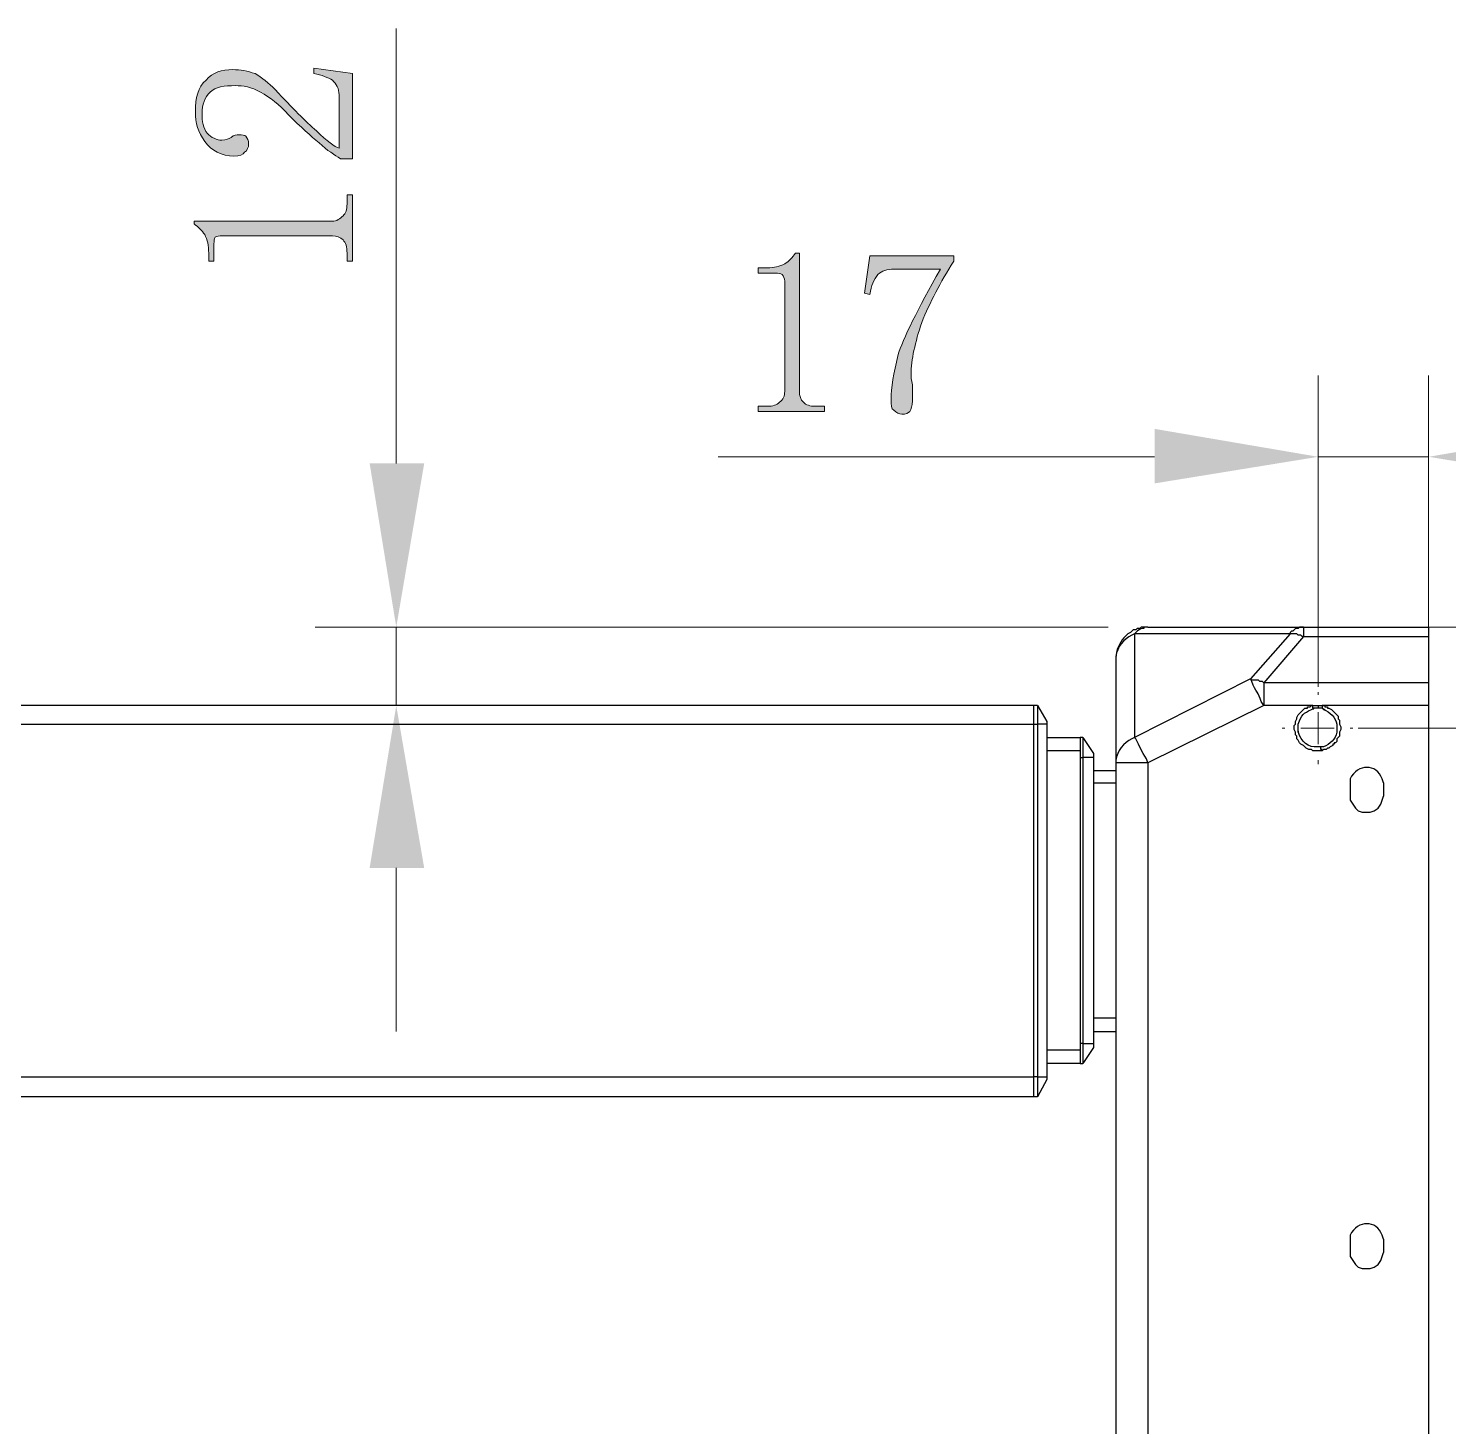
# Model space of a CAD drawing. Header units: millimetres. Extents: x 0 to 297, y 0 to 206.
# Drawn here: x 104.51 to 127.1, y 116.34 to 138.58 of the extents above; entities that cross this region are included whole.
import ezdxf

# ---------------------------------------------------------------- set-up
doc = ezdxf.new("R2010")
doc.units = ezdxf.units.MM

msp = doc.modelspace()

# ---------------------------------------------------------------- hatches: boundary and pattern name
h = msp.add_hatch(color=7)
edge = h.paths.add_edge_path(flags=0)
edge.add_spline(control_points=[(107.142386, 135.514802), (107.142386, 135.514802), (109.34379, 135.514802), (109.34379, 135.514802), (109.40729, 135.514802), (109.47079, 135.5571), (109.513088, 135.599504), (109.555386, 135.641802), (109.576588, 135.705302), (109.576588, 135.790004), (109.576588, 135.790004), (109.576588, 135.9381), (109.576588, 135.9381), (109.576588, 135.9381), (109.66129, 135.9381), (109.66129, 135.9381), (109.66129, 135.9381), (109.66129, 134.879802), (109.66129, 134.879802), (109.66129, 134.879802), (109.576588, 134.879802), (109.576588, 134.879802), (109.576588, 134.879802), (109.576588, 135.006802), (109.576588, 135.006802), (109.576588, 135.1126), (109.555386, 135.1761), (109.513088, 135.218504), (109.47079, 135.260802), (109.40729, 135.282004), (109.34379, 135.282004), (109.34379, 135.282004), (107.586886, 135.282004), (107.586886, 135.282004), (107.544588, 135.282004), (107.50229, 135.282004), (107.481088, 135.260802), (107.459886, 135.2396), (107.459886, 135.197302), (107.459886, 135.155004), (107.459886, 135.155004), (107.459886, 134.879802), (107.459886, 134.879802), (107.459886, 134.879802), (107.37529, 134.879802), (107.37529, 134.879802), (107.37529, 134.879802), (107.37529, 135.006802), (107.37529, 135.006802), (107.37529, 135.133802), (107.354088, 135.218504), (107.31179, 135.3031), (107.269386, 135.3666), (107.205886, 135.4301), (107.142386, 135.472504), (107.142386, 135.472504), (107.142386, 135.514802), (107.142386, 135.514802)], knot_values=[0, 0, 0, 0, 1, 1, 1, 2, 2, 2, 3, 3, 3, 4, 4, 4, 5, 5, 5, 6, 6, 6, 7, 7, 7, 8, 8, 8, 9, 9, 9, 10, 10, 10, 11, 11, 11, 12, 12, 12, 13, 13, 13, 14, 14, 14, 15, 15, 15, 16, 16, 16, 17, 17, 17, 18, 18, 18, 19, 19, 19, 19], degree=3, periodic=1)
edge = h.paths.add_edge_path(flags=0)
edge.add_spline(control_points=[(107.798588, 137.673802), (107.62929, 137.673802), (107.481088, 137.6526), (107.396386, 137.568004), (107.31179, 137.483302), (107.269386, 137.377504), (107.269386, 137.229302), (107.269386, 137.102302), (107.290588, 136.996504), (107.354088, 136.911802), (107.417588, 136.848302), (107.50229, 136.806004), (107.586886, 136.806004), (107.650386, 136.806004), (107.69279, 136.8271), (107.735088, 136.848302), (107.777386, 136.8906), (107.81979, 136.8906), (107.862088, 136.8906), (107.904386, 136.8906), (107.94679, 136.8906), (107.967886, 136.869504), (107.989088, 136.8271), (108.01029, 136.806004), (108.01029, 136.742504), (108.01029, 136.7001), (107.989088, 136.6366), (107.94679, 136.615504), (107.925588, 136.5731), (107.862088, 136.552004), (107.777386, 136.552004), (107.586886, 136.552004), (107.417588, 136.6366), (107.31179, 136.784802), (107.205886, 136.933004), (107.163588, 137.0811), (107.163588, 137.250504), (107.163588, 137.483302), (107.205886, 137.6526), (107.332886, 137.758504), (107.43879, 137.885504), (107.586886, 137.927802), (107.75629, 137.927802), (107.88329, 137.927802), (107.989088, 137.9066), (108.116088, 137.864302), (108.221886, 137.800802), (108.32779, 137.7161), (108.433588, 137.610302), (108.70879, 137.314004), (108.920386, 137.102302), (109.08979, 136.9541), (109.259088, 136.784802), (109.386088, 136.7001), (109.449588, 136.679004), (109.449588, 136.679004), (109.449588, 137.5256), (109.449588, 137.5256), (109.449588, 137.631504), (109.40729, 137.695004), (109.34379, 137.758504), (109.28029, 137.800802), (109.174386, 137.8431), (109.047386, 137.864302), (109.047386, 137.864302), (109.047386, 137.949004), (109.047386, 137.949004), (109.047386, 137.949004), (109.66129, 137.864302), (109.66129, 137.864302), (109.66129, 137.864302), (109.66129, 136.5096), (109.66129, 136.5096), (109.66129, 136.5096), (109.47079, 136.5096), (109.47079, 136.5096), (109.386088, 136.5731), (109.259088, 136.6366), (109.132088, 136.7636), (109.005088, 136.869504), (108.83579, 137.0176), (108.64529, 137.2081), (108.497088, 137.377504), (108.348886, 137.483302), (108.20079, 137.568004), (108.052588, 137.6526), (107.925588, 137.673802), (107.798588, 137.673802)], knot_values=[0, 0, 0, 0, 1, 1, 1, 2, 2, 2, 3, 3, 3, 4, 4, 4, 5, 5, 5, 6, 6, 6, 7, 7, 7, 8, 8, 8, 9, 9, 9, 10, 10, 10, 11, 11, 11, 12, 12, 12, 13, 13, 13, 14, 14, 14, 15, 15, 15, 16, 16, 16, 17, 17, 17, 18, 18, 18, 19, 19, 19, 20, 20, 20, 21, 21, 21, 22, 22, 22, 23, 23, 23, 24, 24, 24, 25, 25, 25, 26, 26, 26, 27, 27, 27, 28, 28, 28, 29, 29, 29, 29], degree=3, periodic=1)
h = msp.add_hatch(color=7)
edge = h.paths.add_edge_path(flags=0)
edge.add_spline(control_points=[(116.77329, 135.006802), (116.77329, 135.006802), (116.77329, 132.805504), (116.77329, 132.805504), (116.77329, 132.742004), (116.794386, 132.678504), (116.83679, 132.6361), (116.879088, 132.593802), (116.942588, 132.5726), (117.02729, 132.5726), (117.02729, 132.5726), (117.175386, 132.5726), (117.175386, 132.5726), (117.175386, 132.5726), (117.175386, 132.488004), (117.175386, 132.488004), (117.175386, 132.488004), (116.117088, 132.488004), (116.117088, 132.488004), (116.117088, 132.488004), (116.117088, 132.5726), (116.117088, 132.5726), (116.117088, 132.5726), (116.26529, 132.5726), (116.26529, 132.5726), (116.349886, 132.5726), (116.413386, 132.593802), (116.45579, 132.6361), (116.51929, 132.678504), (116.540386, 132.742004), (116.540386, 132.805504), (116.540386, 132.805504), (116.540386, 134.562302), (116.540386, 134.562302), (116.540386, 134.6046), (116.51929, 134.647004), (116.498088, 134.6681), (116.476886, 134.689302), (116.434588, 134.689302), (116.39229, 134.689302), (116.39229, 134.689302), (116.117088, 134.689302), (116.117088, 134.689302), (116.117088, 134.689302), (116.117088, 134.774004), (116.117088, 134.774004), (116.117088, 134.774004), (116.26529, 134.774004), (116.26529, 134.774004), (116.371088, 134.774004), (116.45579, 134.7951), (116.540386, 134.837504), (116.603886, 134.879802), (116.667386, 134.943302), (116.70979, 135.006802), (116.70979, 135.006802), (116.77329, 135.006802), (116.77329, 135.006802)], knot_values=[0, 0, 0, 0, 1, 1, 1, 2, 2, 2, 3, 3, 3, 4, 4, 4, 5, 5, 5, 6, 6, 6, 7, 7, 7, 8, 8, 8, 9, 9, 9, 10, 10, 10, 11, 11, 11, 12, 12, 12, 13, 13, 13, 14, 14, 14, 15, 15, 15, 16, 16, 16, 17, 17, 17, 18, 18, 18, 19, 19, 19, 19], degree=3, periodic=1)
edge = h.paths.add_edge_path(flags=0)
edge.add_spline(control_points=[(119.228588, 134.879802), (119.016886, 134.5411), (118.847588, 134.2236), (118.720588, 133.9061), (118.61479, 133.5886), (118.55129, 133.313504), (118.55129, 133.0806), (118.55129, 133.038302), (118.55129, 132.996004), (118.572386, 132.911302), (118.572386, 132.847802), (118.572386, 132.7631), (118.572386, 132.657302), (118.572386, 132.5726), (118.55129, 132.530302), (118.530088, 132.488004), (118.508886, 132.466802), (118.466588, 132.4456), (118.403088, 132.4456), (118.36079, 132.4456), (118.318386, 132.466802), (118.276088, 132.5091), (118.23379, 132.530302), (118.23379, 132.593802), (118.23379, 132.678504), (118.23379, 132.869004), (118.276088, 133.101802), (118.339588, 133.377004), (118.42429, 133.6521), (118.657088, 134.117802), (119.016886, 134.752802), (119.016886, 134.752802), (118.276088, 134.752802), (118.276088, 134.752802), (118.17029, 134.752802), (118.085588, 134.7316), (118.022088, 134.6681), (117.958588, 134.583504), (117.91629, 134.498802), (117.895088, 134.3506), (117.895088, 134.3506), (117.810386, 134.371802), (117.810386, 134.371802), (117.810386, 134.371802), (117.895088, 134.964504), (117.895088, 134.964504), (117.895088, 134.964504), (119.228588, 134.964504), (119.228588, 134.964504), (119.228588, 134.964504), (119.228588, 134.879802), (119.228588, 134.879802)], knot_values=[0, 0, 0, 0, 1, 1, 1, 2, 2, 2, 3, 3, 3, 4, 4, 4, 5, 5, 5, 6, 6, 6, 7, 7, 7, 8, 8, 8, 9, 9, 9, 10, 10, 10, 11, 11, 11, 12, 12, 12, 13, 13, 13, 14, 14, 14, 15, 15, 15, 16, 16, 16, 17, 17, 17, 17], degree=3, periodic=1)
h = msp.add_hatch(color=7)
h.dxf.hatch_style = 2
h.paths.add_polyline_path([(122.42479, 131.345004), (122.42479, 132.212802), (125.02829, 131.768302)])
h = msp.add_hatch(color=7)
h.dxf.hatch_style = 2
h.paths.add_polyline_path([(129.367386, 132.212802), (129.367386, 131.345004), (126.785088, 131.768302)])
h = msp.add_hatch(color=7)
h.dxf.hatch_style = 2
h.paths.add_polyline_path([(109.936386, 131.662504), (110.80429, 131.662504), (110.35979, 129.059004)])
h = msp.add_hatch(color=7)
h.dxf.hatch_style = 2
h.paths.add_polyline_path([(110.80429, 125.227802), (109.936386, 125.227802), (110.35979, 127.8101)])

# ---------------------------------------------------------------- linework, layer by layer
at = {"color": 7, "lineweight": 15}
for points in [[(110.35979, 138.584004), (110.35979, 131.662504)], [(125.02829, 133.059504), (125.02829, 128.106504)], [(126.785088, 133.059504), (126.785088, 128.106504)], [(122.42479, 131.768302), (115.482088, 131.768302)], [(125.02829, 131.768302), (126.785088, 131.768302)], [(121.683886, 129.059004), (109.068588, 129.059004)], [(110.35979, 129.059004), (110.35979, 127.8101)], [(125.66329, 129.059004), (134.468588, 129.059004)], [(125.02829, 128.021802), (125.02829, 127.979504)], [(119.863588, 127.8101), (109.068588, 127.8101)], [(125.02829, 127.704302), (125.02829, 127.450302), (124.753088, 127.450302)], [(124.499088, 127.450302), (124.45679, 127.450302)], [(125.02829, 127.450302), (125.28229, 127.450302)], [(125.02829, 127.450302), (125.02829, 127.196302)], [(125.53629, 127.450302), (125.578588, 127.450302)], [(125.66329, 127.450302), (134.468588, 127.450302)], [(125.66329, 127.450302), (134.468588, 127.450302)], [(125.02829, 126.942302), (125.02829, 126.878802)], [(110.35979, 125.227802), (110.35979, 122.624302)], [(126.785088, 124.0636), (126.785088, 102.198504)]]:
    msp.add_lwpolyline(points, dxfattribs=at)
at = {"color": 7, "lineweight": 25}
for points in [[(122.318886, 129.059004), (122.213088, 129.059004), (122.191886, 129.037802), (122.149588, 129.037802), (122.128386, 129.0166), (122.086088, 129.0166), (122.04379, 128.974302), (122.001386, 128.9531), (121.959088, 128.910802)], [(122.318886, 129.059004), (124.795386, 129.059004)], [(124.795386, 129.059004), (124.731886, 129.059004), (124.71079, 129.037802), (124.668386, 129.037802), (124.64729, 129.0166), (124.626088, 128.995504), (124.604886, 128.995504), (124.58379, 128.974302), (124.58379, 128.9531)], [(124.795386, 129.059004), (124.795386, 129.0166), (124.795386, 128.910802)], [(124.795386, 129.059004), (126.785088, 129.059004), (126.785088, 128.910802)], [(122.10729, 128.9531), (122.10729, 127.3021)], [(124.58379, 128.9531), (122.10729, 128.9531)], [(124.58379, 128.9531), (123.94879, 128.233504)], [(124.795386, 128.910802), (124.160386, 128.170004)], [(124.795386, 128.910802), (124.77429, 128.910802), (124.753088, 128.932004), (124.71079, 128.932004), (124.689588, 128.9531), (124.58379, 128.9531)], [(124.795386, 128.910802), (126.785088, 128.910802), (126.785088, 128.170004)], [(121.810886, 128.551004), (121.810886, 126.900004)], [(123.94879, 128.233504), (122.10729, 127.3021)], [(124.160386, 128.170004), (124.13929, 128.1911), (124.096886, 128.1911), (124.07579, 128.212302), (123.969886, 128.212302), (123.94879, 128.233504)], [(126.785088, 128.170004), (124.160386, 128.170004)], [(126.785088, 128.170004), (126.785088, 127.8101)], [(120.498588, 127.8101), (68.661386, 127.8101), (68.661386, 127.513802)], [(120.498588, 127.8101), (120.498588, 127.513802)], [(120.562088, 127.8101), (120.498588, 127.8101)], [(120.562088, 127.8101), (120.562088, 127.513802)], [(120.562088, 127.8101), (120.71029, 127.5561)], [(124.160386, 127.8101), (122.318886, 126.900004)], [(124.943588, 127.8101), (124.160386, 127.8101)], [(125.09179, 127.090504), (124.943588, 127.090504), (124.922386, 127.1116), (124.880088, 127.1116), (124.83779, 127.132802), (124.795386, 127.1751), (124.753088, 127.196302), (124.731886, 127.217504), (124.71079, 127.259802), (124.689588, 127.281004), (124.689588, 127.323302), (124.668386, 127.344504), (124.668386, 127.386802), (124.64729, 127.4291), (124.64729, 127.4926), (124.668386, 127.513802), (124.668386, 127.5561), (124.689588, 127.598504), (124.689588, 127.6196), (124.71079, 127.662004), (124.816588, 127.767802), (124.858886, 127.767802), (124.858886, 127.789004), (124.90129, 127.789004), (124.922386, 127.8101), (124.943588, 127.8101)], [(124.96479, 127.767802), (124.943588, 127.7466)], [(125.02829, 127.8101), (125.09179, 127.8101), (125.09179, 127.767802), (125.02829, 127.767802)], [(125.09179, 127.8101), (125.134088, 127.8101), (125.134088, 127.789004), (125.176386, 127.789004), (125.176386, 127.767802), (125.197588, 127.767802), (125.239886, 127.7466), (125.34579, 127.640802), (125.34579, 127.598504), (125.366886, 127.577302), (125.366886, 127.513802), (125.388088, 127.471504), (125.388088, 127.4291), (125.366886, 127.386802), (125.366886, 127.323302), (125.324588, 127.281004), (125.324588, 127.2386), (125.303386, 127.217504), (125.28229, 127.217504), (125.28229, 127.196302), (125.261088, 127.196302), (125.261088, 127.1751), (125.21879, 127.154004), (125.197588, 127.132802), (125.176386, 127.132802), (125.15529, 127.1116), (125.112886, 127.1116), (125.09179, 127.090504)], [(126.785088, 127.8101), (125.09179, 127.8101)], [(125.09179, 127.767802), (125.134088, 127.7466)], [(126.785088, 127.8101), (126.785088, 110.622802)], [(68.661386, 127.513802), (120.498588, 127.513802)], [(120.498588, 127.513802), (120.498588, 121.9046)], [(120.498588, 127.513802), (120.562088, 127.513802)], [(120.562088, 127.513802), (120.562088, 121.9046)], [(120.71029, 127.513802), (120.562088, 127.513802)], [(120.71029, 127.5561), (120.71029, 127.513802)], [(120.71029, 127.513802), (120.71029, 121.9046)], [(124.71079, 127.386802), (124.71079, 127.450302)], [(125.324588, 127.513802), (125.324588, 127.4291)], [(120.71029, 127.3021), (121.239386, 127.3021), (121.239386, 127.090504)], [(121.28179, 127.3021), (121.239386, 127.3021)], [(121.28179, 127.3021), (121.28179, 126.9846)], [(121.28179, 127.3021), (121.451088, 127.0481), (121.451088, 126.9846)], [(121.239386, 127.090504), (120.71029, 127.090504)], [(121.239386, 127.090504), (121.239386, 122.328004)], [(125.070588, 127.154004), (125.02829, 127.154004)], [(125.09179, 127.154004), (125.02829, 127.154004)], [(125.09179, 127.090504), (125.09179, 127.1116), (125.070588, 127.1116), (125.070588, 127.154004)], [(121.239386, 126.9846), (121.239386, 122.433802)], [(121.239386, 126.9846), (121.28179, 126.9846), (121.28179, 122.433802)], [(121.451088, 126.9846), (121.28179, 126.9846)], [(121.451088, 126.9846), (121.451088, 122.433802)], [(121.810886, 126.773004), (121.451088, 126.773004)], [(122.318886, 126.900004), (121.810886, 126.900004)], [(121.810886, 126.900004), (121.810886, 111.533004)], [(122.318886, 126.900004), (122.318886, 111.533004)], [(121.451088, 126.582504), (121.810886, 126.582504)], [(126.065386, 126.582504), (126.065386, 126.370802)], [(121.810886, 122.836004), (121.451088, 122.836004)], [(121.451088, 122.624302), (121.810886, 122.624302)], [(121.239386, 122.328004), (120.71029, 122.328004)], [(121.28179, 122.433802), (121.239386, 122.433802)], [(121.239386, 122.328004), (121.239386, 122.116302)], [(121.28179, 122.433802), (121.28179, 122.116302)], [(121.28179, 122.433802), (121.451088, 122.433802), (121.451088, 122.370302)], [(121.451088, 122.370302), (121.28179, 122.116302)], [(121.239386, 122.116302), (120.71029, 122.116302)], [(121.239386, 122.116302), (121.28179, 122.116302)], [(68.661386, 121.9046), (120.498588, 121.9046)], [(120.498588, 121.9046), (120.498588, 121.5871), (68.661386, 121.5871)], [(120.562088, 121.9046), (120.562088, 121.5871), (120.498588, 121.5871)], [(120.562088, 121.9046), (120.498588, 121.9046)], [(120.562088, 121.9046), (120.71029, 121.9046)], [(120.71029, 121.9046), (120.71029, 121.862302), (120.562088, 121.5871)], [(126.065386, 119.322302), (126.065386, 119.1106)], [(125.53629, 119.1106), (125.53629, 119.0471), (125.620886, 118.9201), (125.66329, 118.877802), (125.72679, 118.8566), (125.85379, 118.8566), (125.91729, 118.877802), (125.98079, 118.9201), (126.023088, 118.9836), (126.065386, 119.1106)]]:
    msp.add_lwpolyline(points, dxfattribs=at)
msp.add_lwpolyline([(124.943588, 127.8101), (125.02829, 127.8101), (125.02829, 127.767802), (124.96479, 127.767802), (124.943588, 127.767802)], close=True, dxfattribs=at)
at = {"color": 7, "lineweight": 5}
for points, knots in [([(107.798588, 137.673802), (107.62929, 137.673802), (107.481088, 137.6526), (107.396386, 137.568004), (107.31179, 137.483302), (107.269386, 137.377504), (107.269386, 137.229302), (107.269386, 137.102302), (107.290588, 136.996504), (107.354088, 136.911802), (107.417588, 136.848302), (107.50229, 136.806004), (107.586886, 136.806004), (107.650386, 136.806004), (107.69279, 136.8271), (107.735088, 136.848302), (107.777386, 136.8906), (107.81979, 136.8906), (107.862088, 136.8906), (107.904386, 136.8906), (107.94679, 136.8906), (107.967886, 136.869504), (107.989088, 136.8271), (108.01029, 136.806004), (108.01029, 136.742504), (108.01029, 136.7001), (107.989088, 136.6366), (107.94679, 136.615504), (107.925588, 136.5731), (107.862088, 136.552004), (107.777386, 136.552004), (107.586886, 136.552004), (107.417588, 136.6366), (107.31179, 136.784802), (107.205886, 136.933004), (107.163588, 137.0811), (107.163588, 137.250504), (107.163588, 137.483302), (107.205886, 137.6526), (107.332886, 137.758504), (107.43879, 137.885504), (107.586886, 137.927802), (107.75629, 137.927802), (107.88329, 137.927802), (107.989088, 137.9066), (108.116088, 137.864302), (108.221886, 137.800802), (108.32779, 137.7161), (108.433588, 137.610302), (108.70879, 137.314004), (108.920386, 137.102302), (109.08979, 136.9541), (109.259088, 136.784802), (109.386088, 136.7001), (109.449588, 136.679004), (109.449588, 136.679004), (109.449588, 137.5256), (109.449588, 137.5256), (109.449588, 137.631504), (109.40729, 137.695004), (109.34379, 137.758504), (109.28029, 137.800802), (109.174386, 137.8431), (109.047386, 137.864302), (109.047386, 137.864302), (109.047386, 137.949004), (109.047386, 137.949004), (109.047386, 137.949004), (109.66129, 137.864302), (109.66129, 137.864302), (109.66129, 137.864302), (109.66129, 136.5096), (109.66129, 136.5096), (109.66129, 136.5096), (109.47079, 136.5096), (109.47079, 136.5096), (109.386088, 136.5731), (109.259088, 136.6366), (109.132088, 136.7636), (109.005088, 136.869504), (108.83579, 137.0176), (108.64529, 137.2081), (108.497088, 137.377504), (108.348886, 137.483302), (108.20079, 137.568004), (108.052588, 137.6526), (107.925588, 137.673802), (107.798588, 137.673802), (107.798588, 137.673802), (107.798588, 137.673802), (107.798588, 137.673802)], [0, 0, 0, 0, 1, 1, 1, 2, 2, 2, 3, 3, 3, 4, 4, 4, 5, 5, 5, 6, 6, 6, 7, 7, 7, 8, 8, 8, 9, 9, 9, 10, 10, 10, 11, 11, 11, 12, 12, 12, 13, 13, 13, 14, 14, 14, 15, 15, 15, 16, 16, 16, 17, 17, 17, 18, 18, 18, 19, 19, 19, 20, 20, 20, 21, 21, 21, 22, 22, 22, 23, 23, 23, 24, 24, 24, 25, 25, 25, 26, 26, 26, 27, 27, 27, 28, 28, 28, 29, 29, 29, 30, 30, 30, 30]), ([(107.142386, 135.514802), (107.142386, 135.514802), (109.34379, 135.514802), (109.34379, 135.514802), (109.40729, 135.514802), (109.47079, 135.5571), (109.513088, 135.599504), (109.555386, 135.641802), (109.576588, 135.705302), (109.576588, 135.790004), (109.576588, 135.790004), (109.576588, 135.9381), (109.576588, 135.9381), (109.576588, 135.9381), (109.66129, 135.9381), (109.66129, 135.9381), (109.66129, 135.9381), (109.66129, 134.879802), (109.66129, 134.879802), (109.66129, 134.879802), (109.576588, 134.879802), (109.576588, 134.879802), (109.576588, 134.879802), (109.576588, 135.006802), (109.576588, 135.006802), (109.576588, 135.1126), (109.555386, 135.1761), (109.513088, 135.218504), (109.47079, 135.260802), (109.40729, 135.282004), (109.34379, 135.282004), (109.34379, 135.282004), (107.586886, 135.282004), (107.586886, 135.282004), (107.544588, 135.282004), (107.50229, 135.282004), (107.481088, 135.260802), (107.459886, 135.2396), (107.459886, 135.197302), (107.459886, 135.155004), (107.459886, 135.155004), (107.459886, 134.879802), (107.459886, 134.879802), (107.459886, 134.879802), (107.37529, 134.879802), (107.37529, 134.879802), (107.37529, 134.879802), (107.37529, 135.006802), (107.37529, 135.006802), (107.37529, 135.133802), (107.354088, 135.218504), (107.31179, 135.3031), (107.269386, 135.3666), (107.205886, 135.4301), (107.142386, 135.472504), (107.142386, 135.472504), (107.142386, 135.514802), (107.142386, 135.514802)], [0, 0, 0, 0, 1, 1, 1, 2, 2, 2, 3, 3, 3, 4, 4, 4, 5, 5, 5, 6, 6, 6, 7, 7, 7, 8, 8, 8, 9, 9, 9, 10, 10, 10, 11, 11, 11, 12, 12, 12, 13, 13, 13, 14, 14, 14, 15, 15, 15, 16, 16, 16, 17, 17, 17, 18, 18, 18, 19, 19, 19, 19]), ([(116.77329, 135.006802), (116.77329, 135.006802), (116.77329, 132.805504), (116.77329, 132.805504), (116.77329, 132.742004), (116.794386, 132.678504), (116.83679, 132.6361), (116.879088, 132.593802), (116.942588, 132.5726), (117.02729, 132.5726), (117.02729, 132.5726), (117.175386, 132.5726), (117.175386, 132.5726), (117.175386, 132.5726), (117.175386, 132.488004), (117.175386, 132.488004), (117.175386, 132.488004), (116.117088, 132.488004), (116.117088, 132.488004), (116.117088, 132.488004), (116.117088, 132.5726), (116.117088, 132.5726), (116.117088, 132.5726), (116.26529, 132.5726), (116.26529, 132.5726), (116.349886, 132.5726), (116.413386, 132.593802), (116.45579, 132.6361), (116.51929, 132.678504), (116.540386, 132.742004), (116.540386, 132.805504), (116.540386, 132.805504), (116.540386, 134.562302), (116.540386, 134.562302), (116.540386, 134.6046), (116.51929, 134.647004), (116.498088, 134.6681), (116.476886, 134.689302), (116.434588, 134.689302), (116.39229, 134.689302), (116.39229, 134.689302), (116.117088, 134.689302), (116.117088, 134.689302), (116.117088, 134.689302), (116.117088, 134.774004), (116.117088, 134.774004), (116.117088, 134.774004), (116.26529, 134.774004), (116.26529, 134.774004), (116.371088, 134.774004), (116.45579, 134.7951), (116.540386, 134.837504), (116.603886, 134.879802), (116.667386, 134.943302), (116.70979, 135.006802), (116.70979, 135.006802), (116.77329, 135.006802), (116.77329, 135.006802)], [0, 0, 0, 0, 1, 1, 1, 2, 2, 2, 3, 3, 3, 4, 4, 4, 5, 5, 5, 6, 6, 6, 7, 7, 7, 8, 8, 8, 9, 9, 9, 10, 10, 10, 11, 11, 11, 12, 12, 12, 13, 13, 13, 14, 14, 14, 15, 15, 15, 16, 16, 16, 17, 17, 17, 18, 18, 18, 19, 19, 19, 19]), ([(119.228588, 134.879802), (119.016886, 134.5411), (118.847588, 134.2236), (118.720588, 133.9061), (118.61479, 133.5886), (118.55129, 133.313504), (118.55129, 133.0806), (118.55129, 133.038302), (118.55129, 132.996004), (118.572386, 132.911302), (118.572386, 132.847802), (118.572386, 132.7631), (118.572386, 132.657302), (118.572386, 132.5726), (118.55129, 132.530302), (118.530088, 132.488004), (118.508886, 132.466802), (118.466588, 132.4456), (118.403088, 132.4456), (118.36079, 132.4456), (118.318386, 132.466802), (118.276088, 132.5091), (118.23379, 132.530302), (118.23379, 132.593802), (118.23379, 132.678504), (118.23379, 132.869004), (118.276088, 133.101802), (118.339588, 133.377004), (118.42429, 133.6521), (118.657088, 134.117802), (119.016886, 134.752802), (119.016886, 134.752802), (118.276088, 134.752802), (118.276088, 134.752802), (118.17029, 134.752802), (118.085588, 134.7316), (118.022088, 134.6681), (117.958588, 134.583504), (117.91629, 134.498802), (117.895088, 134.3506), (117.895088, 134.3506), (117.810386, 134.371802), (117.810386, 134.371802), (117.810386, 134.371802), (117.895088, 134.964504), (117.895088, 134.964504), (117.895088, 134.964504), (119.228588, 134.964504), (119.228588, 134.964504), (119.228588, 134.964504), (119.228588, 134.879802), (119.228588, 134.879802)], [0, 0, 0, 0, 1, 1, 1, 2, 2, 2, 3, 3, 3, 4, 4, 4, 5, 5, 5, 6, 6, 6, 7, 7, 7, 8, 8, 8, 9, 9, 9, 10, 10, 10, 11, 11, 11, 12, 12, 12, 13, 13, 13, 14, 14, 14, 15, 15, 15, 16, 16, 16, 17, 17, 17, 17])]:
    msp.add_open_spline(points, degree=3, knots=knots, dxfattribs=at)
at = {"color": 7, "lineweight": 25}
for points, knots in [([(122.318886, 129.059004), (122.318886, 129.059004), (122.255386, 129.059004), (122.255386, 129.059004), (122.255386, 129.059004), (122.255386, 129.037802), (122.255386, 129.037802), (122.255386, 129.037802), (122.23429, 129.037802), (122.23429, 129.037802), (122.194108, 129.031805), (122.157384, 129.007075), (122.128386, 128.974302), (122.128386, 128.974302), (122.10729, 128.9531), (122.10729, 128.9531)], [0, 0, 0, 0, 1, 1, 1, 2, 2, 2, 3, 3, 3, 4, 4, 4, 5, 5, 5, 5]), ([(121.959088, 128.910802), (121.959088, 128.910802), (121.937886, 128.8896), (121.937886, 128.8896), (121.862815, 128.798301), (121.810604, 128.690704), (121.810886, 128.5721), (121.810886, 128.5721), (121.810886, 128.551004), (121.810886, 128.551004)], [0, 0, 0, 0, 1, 1, 1, 2, 2, 2, 3, 3, 3, 3]), ([(122.10729, 128.9531), (122.10729, 128.9531), (122.064886, 128.932004), (122.064886, 128.932004), (121.929807, 128.872702), (121.82789, 128.739281), (121.810886, 128.593302), (121.810886, 128.593302), (121.810886, 128.551004), (121.810886, 128.551004)], [0, 0, 0, 0, 1, 1, 1, 2, 2, 2, 3, 3, 3, 3]), ([(124.160386, 128.170004), (124.160386, 128.170004), (124.160386, 128.0006), (124.160386, 128.0006), (124.160386, 128.0006), (124.160386, 127.8101), (124.160386, 127.8101), (124.160386, 127.8101), (124.118088, 127.8736), (124.118088, 127.8736), (124.080411, 128.021096), (124.035891, 128.024589), (123.969886, 128.1911), (123.969886, 128.1911), (123.94879, 128.233504), (123.94879, 128.233504)], [0, 0, 0, 0, 1, 1, 1, 2, 2, 2, 3, 3, 3, 4, 4, 4, 5, 5, 5, 5]), ([(124.71079, 127.450302), (124.71079, 127.450302), (124.71079, 127.513802), (124.71079, 127.513802), (124.768292, 127.669694), (124.784485, 127.685993), (124.922386, 127.7466), (124.922386, 127.7466), (124.96479, 127.767802), (124.96479, 127.767802)], [0, 0, 0, 0, 1, 1, 1, 2, 2, 2, 3, 3, 3, 3]), ([(125.09179, 127.767802), (125.09179, 127.767802), (125.112886, 127.7466), (125.112886, 127.7466), (125.21311, 127.707477), (125.305185, 127.623904), (125.324588, 127.513802), (125.324588, 127.513802), (125.324588, 127.450302), (125.324588, 127.450302)], [0, 0, 0, 0, 1, 1, 1, 2, 2, 2, 3, 3, 3, 3]), ([(125.02829, 127.154004), (125.02829, 127.154004), (124.96479, 127.154004), (124.96479, 127.154004), (124.833204, 127.152875), (124.708991, 127.303194), (124.71079, 127.4291), (124.71079, 127.4291), (124.71079, 127.450302), (124.71079, 127.450302)], [0, 0, 0, 0, 1, 1, 1, 2, 2, 2, 3, 3, 3, 3]), ([(125.324588, 127.450302), (125.324588, 127.450302), (125.324588, 127.386802), (125.324588, 127.386802), (125.305185, 127.2767), (125.21311, 127.193092), (125.112886, 127.154004), (125.112886, 127.154004), (125.070588, 127.154004), (125.070588, 127.154004)], [0, 0, 0, 0, 1, 1, 1, 2, 2, 2, 3, 3, 3, 3]), ([(122.10729, 127.3021), (122.10729, 127.3021), (122.064886, 127.281004), (122.064886, 127.281004), (121.929807, 127.221279), (121.82789, 127.088281), (121.810886, 126.942302), (121.810886, 126.942302), (121.810886, 126.900004), (121.810886, 126.900004)], [0, 0, 0, 0, 1, 1, 1, 2, 2, 2, 3, 3, 3, 3]), ([(122.318886, 126.900004), (122.318886, 126.900004), (122.29779, 126.963504), (122.29779, 126.963504), (122.213793, 127.082672), (122.187406, 127.157073), (122.128386, 127.281004), (122.128386, 127.281004), (122.10729, 127.3021), (122.10729, 127.3021)], [0, 0, 0, 0, 1, 1, 1, 2, 2, 2, 3, 3, 3, 3]), ([(126.065386, 126.582504), (126.065386, 126.582504), (126.04429, 126.646004), (126.04429, 126.646004), (125.957083, 126.886598), (125.6538, 126.890091), (125.53629, 126.646004), (125.53629, 126.646004), (125.53629, 126.582504), (125.53629, 126.582504), (125.53629, 126.582504), (125.53629, 126.370802), (125.53629, 126.370802), (125.53629, 126.370802), (125.53629, 126.307302), (125.53629, 126.307302), (125.53629, 126.307302), (125.620886, 126.180302), (125.620886, 126.180302), (125.620886, 126.180302), (125.66329, 126.138004), (125.66329, 126.138004), (125.66329, 126.138004), (125.72679, 126.116802), (125.72679, 126.116802), (125.72679, 126.116802), (125.85379, 126.116802), (125.85379, 126.116802), (125.85379, 126.116802), (125.91729, 126.138004), (125.91729, 126.138004), (125.91729, 126.138004), (125.98079, 126.180302), (125.98079, 126.180302), (125.98079, 126.180302), (126.023088, 126.243802), (126.023088, 126.243802), (126.023088, 126.243802), (126.065386, 126.370802), (126.065386, 126.370802)], [0, 0, 0, 0, 1, 1, 1, 2, 2, 2, 3, 3, 3, 4, 4, 4, 5, 5, 5, 6, 6, 6, 7, 7, 7, 8, 8, 8, 9, 9, 9, 10, 10, 10, 11, 11, 11, 12, 12, 12, 13, 13, 13, 13]), ([(126.065386, 119.322302), (126.065386, 119.322302), (126.04429, 119.385802), (126.04429, 119.385802), (125.957083, 119.626396), (125.6538, 119.629889), (125.53629, 119.385802), (125.53629, 119.385802), (125.53629, 119.322302), (125.53629, 119.322302), (125.53629, 119.322302), (125.53629, 119.1106), (125.53629, 119.1106)], [0, 0, 0, 0, 1, 1, 1, 2, 2, 2, 3, 3, 3, 4, 4, 4, 4])]:
    msp.add_open_spline(points, degree=3, knots=knots, dxfattribs=at)

doc.saveas('drawing.dxf')
